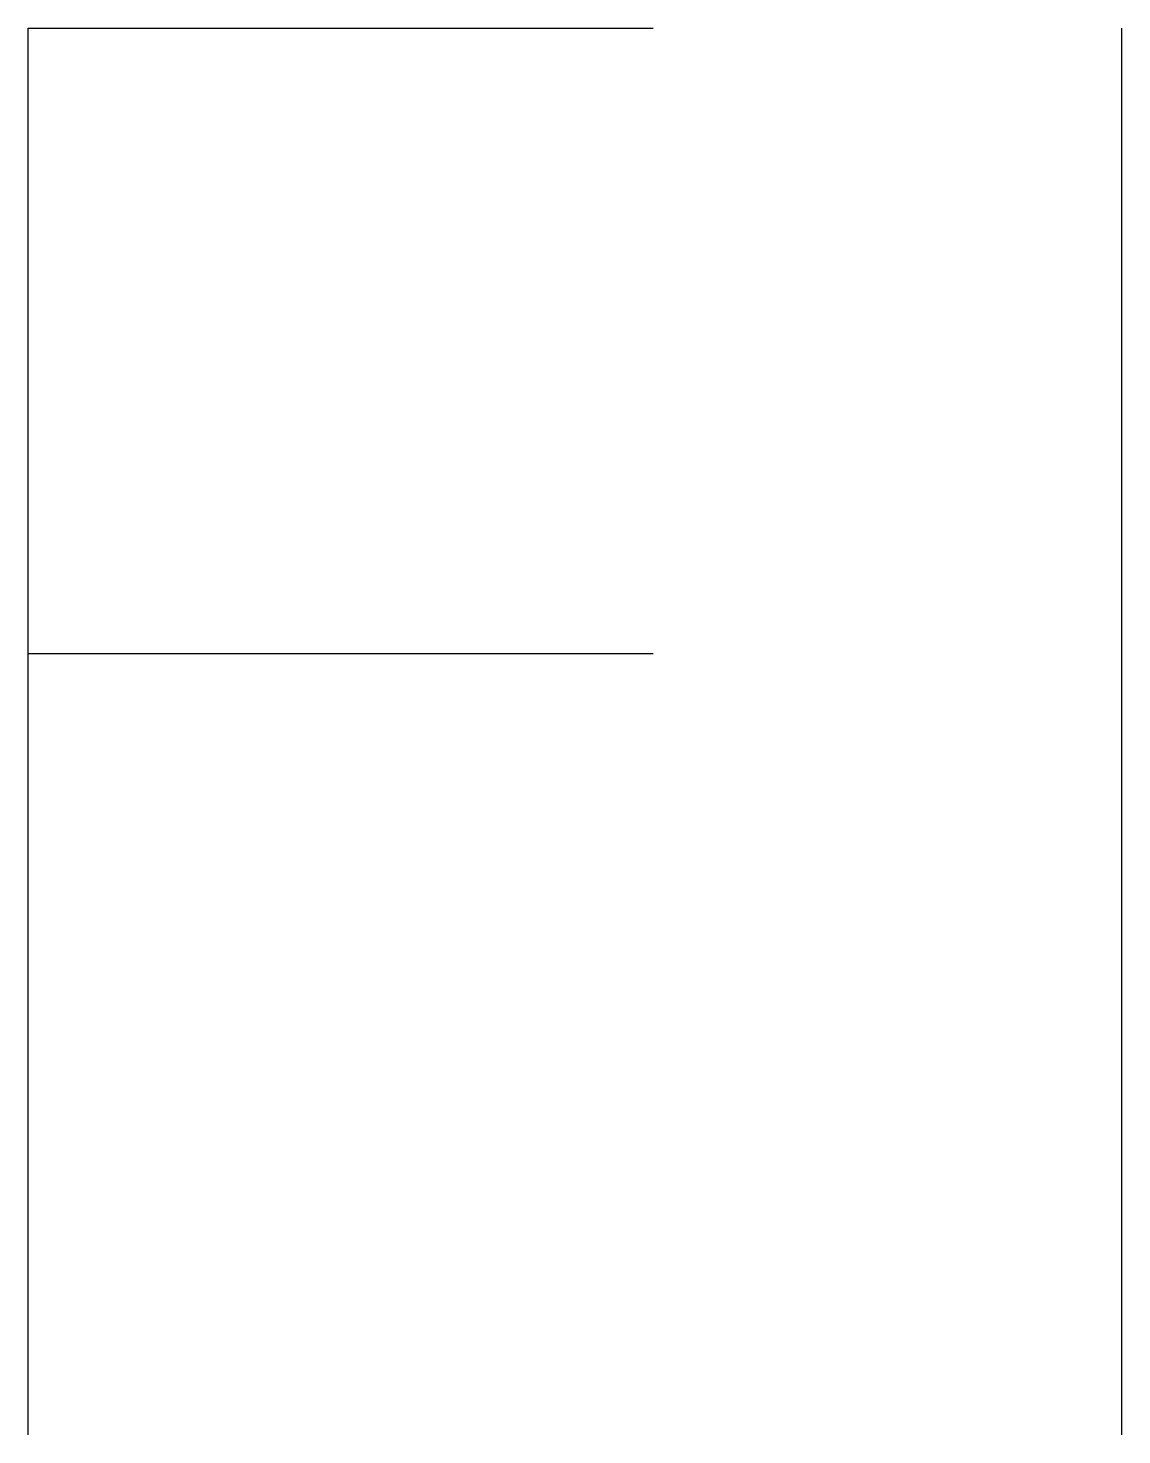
# Model space of a CAD drawing. Header units: millimetres. Extents: x -0.7 to 0.7, y -4.3 to -2.5.
import ezdxf

# ---------------------------------------------------------------- set-up
doc = ezdxf.new("R2010")
doc.units = ezdxf.units.MM

msp = doc.modelspace()

# ---------------------------------------------------------------- linework, layer by layer
at = {"color": 0, "linetype": 'Continuous', "lineweight": -2}
for points in [[(-0.7, -4.3), (-0.7, -2.5), (0.1, -2.5)], [(0.7, -4.3), (0.7, -2.5)], [(-0.7, -3.3), (0.1, -3.3)]]:
    msp.add_lwpolyline(points, dxfattribs=at)

doc.saveas('drawing.dxf')
